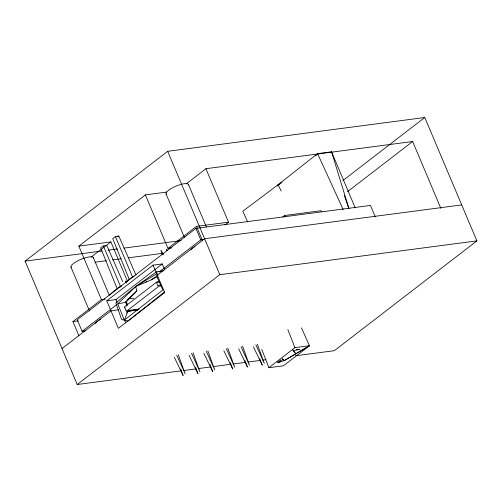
<?xml version="1.0" encoding="UTF-8"?>
<svg xmlns="http://www.w3.org/2000/svg" width="502" height="502" viewBox="0 0 502 502"><rect width="100%" height="100%" fill="white"/><g stroke="black" fill="none" stroke-linecap="round" stroke-linejoin="round"><path stroke-width="0.75" d="M277.625 361.277L278.001 362.777L282.488 359.639L282.651 358.321M117.75 303.867L125.902 302.279L136.808 290.934L135.697 286.542L117.75 303.867L124.345 320.119L127.859 311.397L137.241 310.079M277.173 186.06L278.052 184.767L317.578 153.637L331.552 151.799L355.253 207.903M126.517 313.122L127.859 311.397M280.411 359.89L278.001 362.777L284.283 360.599L309.458 345.746L301.476 327.913M315.538 155.965L317.578 153.637L343.23 209.692M126.705 300.271L136.808 290.934M117.75 236.906L118.786 236.009L136.048 275.19M109.524 294.919L119.056 287.018L121.597 285.958M135.697 286.542L115.855 302.857L121.597 319.473L128.066 321.029L164.449 291.913M124.345 320.119L162.886 289.949L155.846 274.299L135.747 286.504L151.121 279.909L157.101 276.803M181.31 370.821L77.22 384.507L25.1 261.122L167.674 151.309L424.78 117.493L476.9 240.878L334.326 350.691L295.49 355.799M105.244 299.098L101.435 299.6L78.845 246.124L145.379 194.876L166.733 192.071M91.038 257.187L110.873 241.908L127.439 281.126M186.085 183.983L205.92 168.703L412.638 141.514L440.894 208.405M78.914 335.756L72.922 321.562L101.435 299.6M145.379 194.876L167.969 248.352L196.483 226.389L228.51 222.179L205.92 168.703M375.327 216.939L370.463 205.431L195.918 228.391L77.233 319.805L82.096 331.314L85.974 330.805M153.072 265.138L164.694 292.647L118.384 328.314L106.763 300.805L153.072 265.138L162.253 263.933L164.675 269.656M106.763 300.805L115.949 299.6L162.253 263.933M82.096 331.314L116.891 304.513M145.48 282.494L146.722 281.54M159.147 271.965L200.781 239.9L203.887 239.492M62.028 348.545L110.998 310.826L118.648 309.822M157.308 275.159L204.603 238.732L461.708 204.916M224.789 225.04L228.51 222.179M124.377 306.929L157.032 281.773L159.335 281.54M77.22 384.507L219.794 274.694L476.9 240.878M342.954 180.513L424.78 117.493M347.44 191.726L412.638 141.514M268.865 367.709L294.906 347.66L309.458 345.746L283.423 365.795L268.865 367.709L261.787 349.442M282.77 216.933L284.628 215.509L320.985 210.708L321.826 211.888M125.487 282.174L132.653 276.884L134.16 276.671M118.786 236.009L115.429 236.637L112.718 238.594L129.34 279.683M122.72 281.635L106.713 245.309L103.356 245.936L100.651 247.894L117.267 288.983M151.121 279.909L155.407 276.822M135.747 286.504L156.467 271.877L163.972 270.641M282.011 182.395L278.052 184.767L242.773 211.248L247.662 221.934M282.488 359.639L284.283 360.599L309.458 345.746M279.564 184.391L278.052 184.767L281.208 191.049M161.123 285.845L158.889 286.253L126.247 311.391L138.966 309.301M78.845 246.124L110.873 241.908M25.1 261.122L102 251.006M108.212 250.191L117.537 248.961M123.749 248.145L181.228 240.583M167.969 248.352L171.778 247.85M94.79 262.239L106.449 260.701M112.668 259.885L121.214 258.762M128.211 257.84L162.403 253.347M159.743 282.061L158.243 282.262A1.217 0.326 -22.9 0 0 156.655 282.921L157.873 285.801A1.217 0.326 -22.9 0 1 159.454 285.136L160.96 284.941M128.443 310.462L138.947 309.081M72.922 321.562L78.256 320.86M183.638 370.514L196.062 368.876M198.397 368.568L210.821 366.937M213.155 366.629L231.02 364.276M233.348 363.975L245.779 362.337M248.107 362.03L260.538 360.398M262.866 360.091L265.972 359.683M130.507 310.738L137.46 310.161M296.274 349.687L299.807 349.467L293.112 350.647L295.841 353.816L292.741 349.907M283.291 359.394L284.283 360.599M163.596 254.558L160.847 250.159L162.322 254.884M126.36 282.965L125.293 281.057L125.688 282.57M167.361 250.611L166.695 249.306L166.99 250.693M253.435 346.863L262.276 365.136L259.735 358.629M238.645 348.808L247.492 367.081L244.945 360.574M223.854 350.754L232.702 369.026L230.154 362.519M203.887 353.383L212.729 371.649L209.905 364.421M189.097 355.328L197.945 373.595L195.397 367.094M174.307 357.273L183.155 375.54L180.607 369.039M126.021 301.3L127.621 304.67M255.882 344.83L264.272 363.335L257.382 344.303M241.092 346.775L249.481 365.28L242.591 346.248M226.302 348.721L234.691 367.226L227.801 348.193M206.335 351.35L214.724 369.855L207.834 350.816M191.544 353.295L199.934 371.794L193.044 352.762M176.754 355.24L185.144 373.739L178.254 354.707M156.467 271.877L157.998 275.372M115.429 236.637L132.635 277.154M103.356 245.936L120.863 287.163M188.451 184.479L206.378 226.917M167.674 151.309L219.794 274.694M196.483 226.389L202.482 240.583M195.918 228.391L200.781 239.9M166.018 193.866L184.548 237.747M115.949 299.6L117.154 302.461M124.615 320.113L125.795 322.911M93.403 257.689L109.204 295.088M70.97 267.077L89.5 310.951M284.628 215.509L285.224 216.952M287.841 329.607L294.906 347.66M344.278 195.291L348.84 208.612M125.845 301.426L127.232 305.831M128.619 310.242L129.083 311.717M331.552 151.799L348.94 208.581M125.902 302.279L126.717 306.076M95.411 323.564A12.161 3.269 -22.9 0 1 100.802 319.084M190.741 249.883A12.161 3.269 -22.9 0 1 195.165 246.275M128.274 298.997A2.027 0.546 -22.9 0 1 129.284 298.734L132.779 298.276A2.027 0.546 -22.9 0 1 133.432 298.59M126.19 310.757A1.217 0.326 -22.9 0 1 126.027 310.324L124.816 307.45A1.217 0.326 -22.9 0 0 124.973 307.883M166.513 194.412A12.161 3.269 -22.9 0 1 175.694 186.273A12.161 3.269 -22.9 0 1 188.495 184.962M71.466 267.622A12.161 3.269 -22.9 0 1 81.048 259.314A12.161 3.269 -22.9 0 1 93.385 258.448"/></g></svg>
